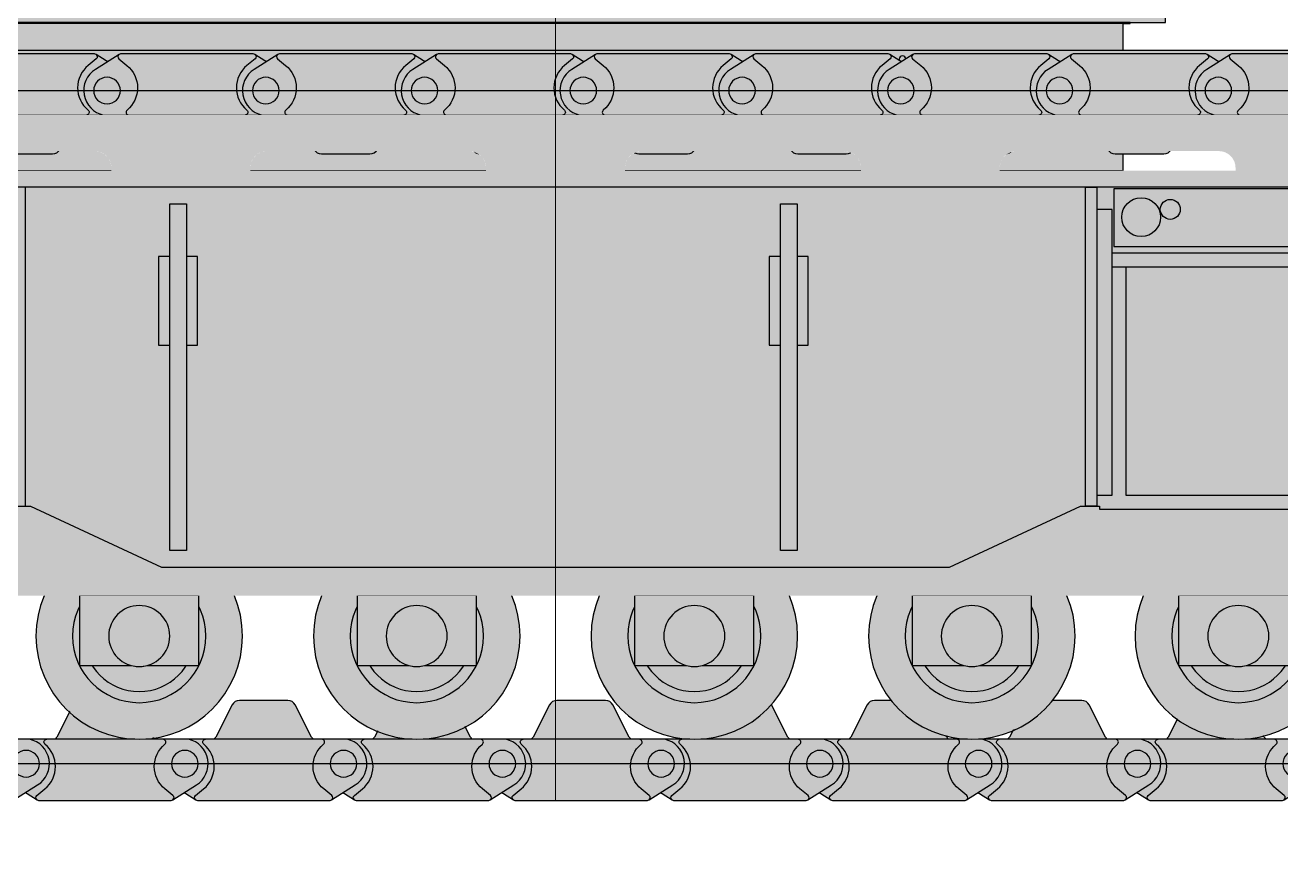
# Model space of a CAD drawing. Extents: x -6800 to 10151, y -13800 to 22163.
# Drawn here: x -956 to 1307, y -78 to 1397 of the extents above; entities that cross this region are included whole.
import ezdxf
from ezdxf.enums import TextEntityAlignment as Align

# ---------------------------------------------------------------- set-up
doc = ezdxf.new("R2010")
doc.units = 0
doc.header["$LTSCALE"] = 46.255
doc.set_wipeout_variables(frame=1)
doc.layers.get('0').update_dxf_attribs({"color": 190, "linetype": 'CONTINUOUS'})
doc.layers.get('Defpoints').update_dxf_attribs({"linetype": 'CONTINUOUS'})
doc.layers.add('Техника. Кран LR 1200', color=250, linetype='CONTINUOUS')
doc.layers.add('Техника. Кран LR 1200 Штриховка', color=7, linetype='CONTINUOUS', true_color=0xffd147)
doc.styles.get("Standard").update_dxf_attribs({"font": 'txt', "width": 0.64})

# ---------------------------------------------------------------- blocks, each defined once
blk = doc.blocks.new('LR 1200-20241213.205616')
at = {"color": 0, "linetype": 'ByBlock', "lineweight": -2, "transparency": 16777216}
blk.add_wipeout([(187.71931967365282, 113.99999999997092), (187.71931967365282, 113.99999999997092), (191.72789531484287, 113.45445679819196), (195.4448907973373, 111.85750951062587), (198.5999352388603, 109.32531863548158), (200.96353356649828, 106.04207344181489), (230.4558908608063, 48.097968966554646), (230.4558908608063, 48.097968966554646), (231.63084142650814, 46.410785592157), (233.2197900002992, 45.10604845367507), (235.1033296654387, 44.281806437921745), (237.13991546088556, 43.99999999997087), (237.13991546088556, 43.99999999997087), (294.4339811319272, 44.00000000008734), (294.4339811319272, 44.00000000008734), (308.58059174993826, 38.326957780731874), (320.0220135929188, 28.25700911099281), (327.4456754468736, 14.94538844788994), (329.9999274919061, -0.08078193882730034), (327.39174341069213, -15.09768494173423), (319.9203366570129, -28.382566616829706), (308.81422553763457, -38.182229663041596), (266.1777823836795, -65.2224970697716), (266.1777823836795, -65.2224970697716), (265.5564776213102, -65.55751026244238), (264.8941869763862, -65.80169164718015), (264.20410999278164, -65.95017465531768), (263.4999999999321, -66.0000000000291), (263.4999999999321, -66.0000000000291), (143.9999999999321, -66.0000000000291), (24.499999999932115, -66.0000000000291), (24.499999999932115, -66.0000000000291), (23.79589000708252, -65.95017465531768), (23.105813023477992, -65.80169164718015), (22.443522378554036, -65.55751026244238), (21.8222176161847, -65.2224970697716), (21.8222176161847, -65.2224970697716), (-20.81422553777037, -38.182229663041596), (-20.81422553777037, -38.182229663041596), (-32.19393398169717, -28.04259279915783), (-39.5361595598153, -14.685881992966102), (-41.998594902222976, 0.35560770003544917), (-39.29874699440447, 15.356301726475039), (-31.746345054860967, 28.595305652140752), (-20.207808093258507, 38.553827871122024), (-6.433981132062997, 44.00000000008734), (50.8600845389786, 43.99999999997087), (50.8600845389786, 43.99999999997087), (52.89667033442552, 44.28180643792186), (54.780209999565, 45.10604845367507), (56.369158573356046, 46.410785592157), (57.54410913905791, 48.097968966554646), (87.0364664333659, 106.04207344181489), (87.0364664333659, 106.04207344181489), (89.4000647610039, 109.32531863548158), (92.55510920252689, 111.85750951062587), (96.27210468502138, 113.45445679819196), (100.28068032621135, 113.99999999997092), (143.9999999999321, 113.99999999997092)], dxfattribs=at)
at = {"layer": 'Техника. Кран LR 1200 Штриховка', "true_color": 0xd6d6d6, "transparency": 16777216}
h = blk.add_hatch(color=254, dxfattribs=at)
h.dxf.hatch_style = 1
edge = h.paths.add_edge_path()
edge.add_line((144, 114), (187.7193196734879, 114))
edge.add_arc((187.7193196740554, 99.00000000057173), 14.99999999942827, 27.999999998928388, 90.00000000216761, ccw=False)
edge.add_line((200.9635335665662, 106.042073441844), (230.4558908606414, 48.09796896661283))
edge.add_arc((237.1399154605338, 51.50000000055318), 7.500000000524062, 206.9751579117626, 270.0000000032059)
edge.add_line((237.1399154609535, 44.0000000000291), (294.4339811322279, 44.00000000011642))
edge.add_arc((285.0000000002369, 4.492539673606188e-11), 45.00000000005615, -58.04824358828978, 77.89850796827722, ccw=False)
edge.add_line((308.8142255379353, -38.18222966304165), (266.1777823837474, -65.22249706971343))
edge.add_arc((263.4999999998772, -61.00000000076326), 4.999999999265854, 270.00000000140767, 302.38165817514925, ccw=False)
edge.add_line((263.5, -66.0000000000291), (143.9999999997672, -65.9999999999709))
edge.add_line((143.9999999997672, -65.9999999999709), (24.50000000023283, -66))
edge.add_arc((24.50000000018912, -61.00000000034776), 4.999999999652239, 237.61834182675932, 270.00000000050085, ccw=False)
edge.add_line((21.8222176162526, -65.22249706971343), (-20.81422553770244, -38.18222966301255))
edge.add_arc((2.999999999990042, 5.947731196442874e-11), 45.00000000004069, 102.10149203171932, 238.0482435882863, ccw=False)
edge.add_line((-6.433981131995097, 44.00000000011642), (50.86008453904651, 43.9999999999709))
edge.add_arc((50.86008453920958, 51.50000000012976), 7.500000000158863, 269.9999999987542, 333.0248420901975)
edge.add_line((57.54410913889296, 48.09796896658372), (87.03646643343382, 106.0420734418731))
edge.add_arc((100.2806803257798, 99.00000000076548), 14.99999999920541, 89.99999999809211, 152.0000000013313, ccw=False)
edge.add_line((100.2806803262793, 113.9999999999709), (144, 114))
at = {"color": 0, "linetype": 'ByBlock', "lineweight": -2, "transparency": 16777216}
blk.add_lwpolyline([(144, 114), (187.7193196734879, 114, -0.2773245440750591), (200.9635335665662, 106.042073441844), (230.4558908606414, 48.09796896661283, 0.2821461876655906), (237.1399154609535, 44.0000000000291), (294.4339811322279, 44.00000000011642, -0.6741705237546909), (308.8142255379353, -38.18222966304165), (266.1777823837474, -65.22249706971343, -0.1422394242606542), (263.5, -66.0000000000291), (143.9999999997672, -65.9999999999709), (24.50000000023283, -66, -0.1422394242606542), (21.8222176162526, -65.22249706971343), (-20.81422553770244, -38.18222966301255, -0.6741705237546909), (-6.433981131995097, 44.00000000011642), (50.86008453904651, 43.9999999999709, 0.2821461876655906), (57.54410913889296, 48.09796896658372), (87.03646643343382, 106.0420734418731, -0.2773245440750591), (100.2806803262793, 113.9999999999709)], format="xyb", close=True, dxfattribs=at)
for points in [[(21.8222176162526, -65.22249706971343, -0.5120188091919178), (21.34221148723736, -57.12335561178043), (35.83610430057161, -45.31710163591197, 0.4735648604790803), (36.051906876266, 35.14035087719094, -0.7036432333076711), (39.23044563666917, 43.9999999999709)], [(266.1777823837474, -65.22249706971343, 0.5120188091919178), (266.6577885127626, -57.12335561180953), (252.1638956996612, -45.31710163585376, -0.4735648604790803), (251.948093123734, 35.14035087722004, 0.7036432333076711), (248.7695543635637, 43.9999999999709)]]:
    blk.add_lwpolyline(points, format="xyb", dxfattribs=at)
blk.add_lwpolyline([(50.86008453904651, 43.9999999999709), (237.1399154609535, 44.0000000000291)], dxfattribs=at)
for centre in [(0, 0), (286, 2.91038304567337e-11)]:
    blk.add_circle(centre, 24, dxfattribs=at)
blk = doc.blocks.new('LR 1200-20250101.12302')
at = {"color": 0, "linetype": 'ByBlock', "lineweight": -2, "transparency": 16777216, "rotation": 179.9999999999985}
blk.add_blockref('LR 1200-20241213.205616', (-2646.008275351143, 666.5), dxfattribs=at)
at = {"color": 0, "linetype": 'ByBlock', "lineweight": -2, "transparency": 16777216}
blk.add_blockref('LR 1200-20241213.205616', (-5360.22090475417, -546.5), dxfattribs=at)
at = {"color": 0, "linetype": 'ByBlock', "lineweight": -2, "transparency": 16777216, "rotation": 179.9999999999985}
blk.add_blockref('LR 1200-20241213.205616', (-2932.008275351143, 666.5), dxfattribs=at)
at = {"color": 0, "linetype": 'ByBlock', "lineweight": -2, "transparency": 16777216}
blk.add_blockref('LR 1200-20241213.205616', (-5074.22090475417, -546.5), dxfattribs=at)
at = {"color": 0, "linetype": 'ByBlock', "lineweight": -2, "transparency": 16777216, "rotation": 179.9999999999985}
blk.add_blockref('LR 1200-20241213.205616', (-3218.008275351143, 666.5), dxfattribs=at)
at = {"color": 0, "linetype": 'ByBlock', "lineweight": -2, "transparency": 16777216}
blk.add_blockref('LR 1200-20241213.205616', (-4788.22090475417, -546.5), dxfattribs=at)
at = {"color": 0, "linetype": 'ByBlock', "lineweight": -2, "transparency": 16777216, "rotation": 179.9999999999985}
blk.add_blockref('LR 1200-20241213.205616', (-3504.008275351143, 666.5), dxfattribs=at)
at = {"color": 0, "linetype": 'ByBlock', "lineweight": -2, "transparency": 16777216}
blk.add_blockref('LR 1200-20241213.205616', (-4502.22090475417, -546.5), dxfattribs=at)
at = {"color": 0, "linetype": 'ByBlock', "lineweight": -2, "transparency": 16777216, "rotation": 179.9999999999985}
blk.add_blockref('LR 1200-20241213.205616', (-3790.008275351144, 666.5), dxfattribs=at)
at = {"color": 0, "linetype": 'ByBlock', "lineweight": -2, "transparency": 16777216}
blk.add_blockref('LR 1200-20241213.205616', (-4216.22090475417, -546.5), dxfattribs=at)
at = {"color": 0, "linetype": 'ByBlock', "lineweight": -2, "transparency": 16777216, "rotation": 179.9999999999985}
blk.add_blockref('LR 1200-20241213.205616', (-4076.008275351143, 666.5), dxfattribs=at)
at = {"color": 0, "linetype": 'ByBlock', "lineweight": -2, "transparency": 16777216}
blk.add_blockref('LR 1200-20241213.205616', (-3930.22090475417, -546.5), dxfattribs=at)
at = {"color": 0, "linetype": 'ByBlock', "lineweight": -2, "transparency": 16777216, "rotation": 179.9999999999985}
blk.add_blockref('LR 1200-20241213.205616', (-4362.008275351143, 666.5), dxfattribs=at)
at = {"color": 0, "linetype": 'ByBlock', "lineweight": -2, "transparency": 16777216}
blk.add_blockref('LR 1200-20241213.205616', (-3644.22090475417, -546.5), dxfattribs=at)
at = {"color": 0, "linetype": 'ByBlock', "lineweight": -2, "transparency": 16777216, "rotation": 179.9999999999985}
blk.add_blockref('LR 1200-20241213.205616', (-4648.008275351143, 666.5), dxfattribs=at)
at = {"color": 0, "linetype": 'ByBlock', "lineweight": -2, "transparency": 16777216}
blk.add_blockref('LR 1200-20241213.205616', (-3358.22090475417, -546.5), dxfattribs=at)
at = {"color": 0, "linetype": 'ByBlock', "lineweight": -2, "transparency": 16777216, "rotation": 179.9999999999985}
blk.add_blockref('LR 1200-20241213.205616', (-4934.008275351143, 666.5), dxfattribs=at)
at = {"color": 0, "linetype": 'ByBlock', "lineweight": -2, "transparency": 16777216}
blk.add_blockref('LR 1200-20241213.205616', (-3072.22090475417, -546.5), dxfattribs=at)
blk.add_blockref('LR 1200-20241213.205616', (-2786.22090475417, -546.5), dxfattribs=at)
at = {"layer": 'Defpoints', "color": 250, "linetype": 'ByBlock', "lineweight": -2, "transparency": 16777216}
blk.add_lwpolyline([(-6790.22090475417, -546.5), (-689.9122290947175, -546.5), (2.16930194397537, -543.7388698070104, 0.9246196652856965), (82.65129163746087, 537.4248118579835), (-756.6363628946729, 666.5), (-6434.694028586482, 666.5), (-7630.829593431001, 406.1903396847065, 0.8944631984989796), (-7534.799005595329, -538.9229958387209), (-6790.22090475417, -546.5)], format="xyb", dxfattribs=at)
blk = doc.blocks.new('LR 1200-20250101.115358')
at = {"color": 0, "linetype": 'ByBlock', "lineweight": -2, "transparency": 16777216}
blk.add_wipeout([(178.0430107526881, 53.820872550695015), (154.85283524604122, 103.03688376626292), (118.41360226661473, 143.43715975382366), (71.84301702943647, 171.56509232389925), (19.12561336217581, 185.01408301402495), (-35.228159120902895, 182.6334493047545), (-86.56784468648037, 164.6268758931463), (-130.50086993664615, 132.53498762884658), (-163.2683681023955, 89.10353515534985), (-182.06678401635008, 38.04847116434132), (-185.2877435570709, -16.26198289044487), (-172.65566456938006, -69.18107755814248), (-145.25133540463503, -116.18110673930687), (-105.41944372405818, -153.2407938014879), (-56.56796731047139, -177.18934808379836), (-2.8765908148231847, -185.9777546516897), (51.06090398386228, -178.854086015251), (100.62967766472389, -156.42783631148825), (141.58867432258913, -120.61777358072806), (170.43348217264816, -74.48777184548885), (184.69616760303327, -21.984669038951097), (185.99999999999994, -1.1368683772161603e-13)], dxfattribs=at)
at = {"layer": 'Техника. Кран LR 1200 Штриховка', "true_color": 0xadadad, "transparency": 16777216}
h = blk.add_hatch(color=253, dxfattribs=at)
h.dxf.hatch_style = 1
edge = h.paths.add_edge_path()
edge.add_arc((0, 0), 186, 0, 360)
at = {"color": 0, "linetype": 'ByBlock', "lineweight": -2, "transparency": 16777216}
for radius in [186, 120, 99.99999999999983]:
    blk.add_circle((0, 0), radius, dxfattribs=at)
blk.add_wipeout([(107.5, 73), (107.5, -53), (84.79976415059991, -53), (14.696938456620044, -53.00000000002187), (14.696938456620018, -53.00000000002187), (7.416198487063418, -54.4977063737592), (1.6945188675410704e-11, -55), (-7.416198487029842, -54.49770637376383), (-14.696938456587374, -53.000000000030994), (-14.696938456587304, -53.00000000003104), (-84.79976415058218, -53.00000000005288), (-107.5, -53), (-107.5, 73)], dxfattribs=at)
at = {"layer": 'Техника. Кран LR 1200 Штриховка', "true_color": 0xadadad, "transparency": 16777216}
h = blk.add_hatch(color=253, dxfattribs=at)
h.dxf.hatch_style = 1
edge = h.paths.add_edge_path()
edge.add_line((-107.5, 73), (107.5, 73))
edge.add_line((107.5, 73), (107.5, -53))
edge.add_line((107.5, -52.99999999999999), (84.79976415059991, -52.99999999999999))
edge.add_line((84.79976415059991, -52.99999999999999), (14.69693845662005, -53.00000000002185))
edge.add_arc((-1.562812807812256e-13, -2.984279490192421e-13), 54.99999999999969, 254.5012672435241, 285.4987327565116, ccw=False)
edge.add_line((-14.6969384565873, -53.00000000003102), (-84.79976415058218, -53.00000000005287))
edge.add_line((-84.79976415058218, -53.00000000005287), (-107.5, -52.99999999999999))
edge.add_line((-107.5, -52.99999999999999), (-107.5, 73))
at = {"color": 0, "linetype": 'ByBlock', "lineweight": -2, "transparency": 16777216}
blk.add_lwpolyline([(-107.5, 73), (107.5, 73), (107.5, -52.99999999999999), (84.79976415059991, -52.99999999999999), (14.69693845662005, -53.00000000002185, -0.1360827634870385), (-14.6969384565873, -53.00000000003102), (-84.79976415058218, -53.00000000005287), (-107.5, -52.99999999999999), (-107.5, 73)], format="xyb", dxfattribs=at)
blk.add_circle((0, 0), 54.99999999999994, dxfattribs=at)
blk = doc.blocks.new('LR 1200-20250101.115051')
at = {"color": 0, "linetype": 'ByBlock', "lineweight": -2, "transparency": 16777216}
blk.add_wipeout([(7150, -215.55284695741284), (7150, -231), (690.0000000000005, -231), (681.0000000000005, -240), (-69.99999999999955, -240), (-69.99999999999955, -180), (-80, -180), (-80, -130), (-69.99999999999955, -130), (-69.99999999999955, 80), (-74.99999999999909, 80), (-74.99999999999909, 181.5), (-70.93444077790127, 181.5), (-75.51122492239938, 205.9894286118997), (1673.1180253364, 532.7875239847999), (1673.1180253364, 532.7875239847999), (1679.043801836884, 533.7539317750206), (1685.0078800461442, 534.4456992681198), (1690.9975382073471, 534.86135088019), (1696.9999999999995, 535), (1789.9999999999995, 535), (1789.9999999999995, 585), (1876.6025403784006, 635), (6003.397459621599, 635), (6090, 585), (6090, 535), (5840, 535), (5840, 539.9999999999991), (5840, 539.9999999999991), (5838.594330816667, 549.0754749268026), (5834.5090503235315, 557.300475491691), (5828.126995380226, 563.9042263728661), (5820.046236517426, 568.2678816297912), (5811.024031982559, 569.9825175477099), (5810, 569.9999999999991), (5444.999999999999, 569.9999999999991), (5444.999999999999, 569.9999999999991), (5435.924525073198, 568.5943308166661), (5427.699524508309, 564.5090503235315), (5421.095773627132, 558.1269953802257), (5416.732118370207, 550.0462365174271), (5415.01748245229, 541.0240319825589), (5415, 539.9999999999991), (5415, 535), (5165, 535), (5165, 539.9999999999991), (5165, 539.9999999999991), (5163.594330816667, 549.0754749268026), (5159.5090503235315, 557.300475491691), (5153.126995380225, 563.9042263728661), (5145.046236517425, 568.2678816297912), (5136.024031982559, 569.9825175477099), (5135, 569.9999999999991), (4770, 569.9999999999991), (4770, 569.9999999999991), (4760.9245250731965, 568.5943308166661), (4752.699524508309, 564.5090503235315), (4746.095773627133, 558.1269953802257), (4741.732118370208, 550.0462365174271), (4740.017482452289, 541.0240319825589), (4740, 539.9999999999991), (4740, 535), (4490, 535), (4490, 539.9999999999991), (4490, 539.9999999999991), (4488.594330816667, 549.0754749268026), (4484.5090503235315, 557.300475491691), (4478.126995380226, 563.9042263728661), (4470.046236517427, 568.2678816297912), (4461.024031982559, 569.9825175477099), (4460, 569.9999999999991), (4094.9999999999995, 569.9999999999991), (4094.9999999999995, 569.9999999999991), (4085.9245250731965, 568.5943308166661), (4077.6995245083085, 564.5090503235315), (4071.0957736271325, 558.1269953802257), (4066.7321183702084, 550.0462365174271), (4065.01748245229, 541.0240319825589), (4064.9999999999995, 539.9999999999991), (4064.9999999999995, 535), (3814.9999999999995, 535), (3814.9999999999995, 539.9999999999991), (3814.9999999999995, 539.9999999999991), (3813.594330816666, 549.0754749268026), (3809.509050323531, 557.300475491691), (3803.1269953802257, 563.9042263728661), (3795.046236517426, 568.2678816297912), (3786.0240319825584, 569.9825175477099), (3785, 569.9999999999991), (3420, 569.9999999999991), (3420, 569.9999999999991), (3410.9245250731965, 568.5943308166661), (3402.699524508309, 564.5090503235315), (3396.0957736271325, 558.1269953802257), (3391.732118370208, 550.0462365174271), (3390.01748245229, 541.0240319825589), (3390, 539.9999999999991), (3390, 535), (3139.9999999999995, 535), (3139.9999999999995, 539.9999999999991), (3139.9999999999995, 539.9999999999991), (3138.594330816666, 549.0754749268026), (3134.509050323531, 557.300475491691), (3128.1269953802257, 563.9042263728661), (3120.046236517426, 568.2678816297912), (3111.024031982558, 569.9825175477099), (3110.0000000000005, 569.9999999999991), (2745, 569.9999999999991), (2745, 569.9999999999991), (2735.9245250731965, 568.5943308166661), (2727.699524508309, 564.5090503235315), (2721.095773627132, 558.1269953802257), (2716.732118370208, 550.0462365174262), (2715.01748245229, 541.024031982558), (2714.9999999999995, 539.9999999999991), (2714.9999999999995, 535), (2464.9999999999995, 535), (2464.9999999999995, 539.9999999999991), (2464.9999999999995, 539.9999999999991), (2463.594330816667, 549.0754749268026), (2459.5090503235306, 557.300475491691), (2453.1269953802257, 563.9042263728661), (2445.046236517426, 568.2678816297912), (2436.024031982558, 569.9825175477099), (2435, 569.9999999999991), (2069.9999999999995, 569.9999999999991), (2069.9999999999995, 569.9999999999991), (2060.9245250731965, 568.5943308166661), (2052.699524508309, 564.5090503235315), (2046.0957736271332, 558.1269953802257), (2041.7321183702077, 550.0462365174271), (2040.0174824522908, 541.0240319825589), (2039.9999999999995, 539.9999999999991), (2039.9999999999995, 535), (6134.447781880399, 535), (6134.447781880399, 535), (6137.825989489624, 534.9560991771805), (6141.20191546664, 534.8244263592151), (6144.57327972024, 534.6050704775662), (6147.9378052402, 534.2981796845997), (7717.3569877655755, 370.5564975880825), (7717.3569877655755, 370.5564975880825), (7748.906494156633, 365.84387650418284), (7779.914967517378, 358.3569057659006), (7810.138938657955, 348.1543708116178), (7839.3410980635745, 335.3163788717293), (7867.292159177311, 319.9437299908104), (7893.772658689066, 302.15712557603456), (7918.574679695354, 282.09622068608587), (7941.503484200182, 259.9185275017353), (7962.379042139119, 235.79817858763545), (7981.037444921118, 209.92455965590216), (7997.332192389385, 182.5008225665615), (8011.135343096475, 153.7422902403605), (8022.338518861977, 123.87476600805803), (8030.853755725346, 93.13276067072638), (8036.6141946124, 61.7576511915795), (8039.574606292646, 29.995785476807214), (8039.7117465055535, -1.9034518739808846), (8037.024538467493, -33.68959766047101), (8031.534081326309, -65.1130766432425), (8023.28348449718, -95.92716113334245), (8012.337529180471, -125.88990822376218), (7998.782159719268, -154.766059452244), (7982.7238087902915, -182.32888797984015), (7964.288561726591, -208.36197878174426), (7943.621166533499, -232.6609278728556), (7920.883897370899, -255.03494722627875), (7896.255280425429, -275.30836278343395), (7869.928692176642, -293.32199379382837), (7842.110841063159, -308.93440265434674), (7813.020144470296, -322.0230054346989), (7782.885013782556, -332.4850343695002), (7751.942060966261, -340.2383447598072), (7720.4342407636905, -345.2220599485386), (7688.608943085644, -347.39704930564494), (7656.716050580397, -346.7462354700283), (7625.005976630448, -343.2747284358329), (7593.727699182072, -337.0097854303117), (7584.869253106333, -334.70331362965817)], dxfattribs=at)
at = {"layer": 'Техника. Кран LR 1200 Штриховка', "true_color": 0xadadad, "transparency": 16777216}
h = blk.add_hatch(color=253, dxfattribs=at)
h.dxf.hatch_style = 1
edge = h.paths.add_edge_path()
edge.add_line((681, -240), (-70, -240))
edge.add_line((-70, -240), (-70, -180))
edge.add_line((-70, -180), (-80, -180))
edge.add_line((-80, -180), (-80, -130))
edge.add_line((-80, -130), (-70, -130))
edge.add_line((-70, -130), (-70, 80))
edge.add_line((-70, 80), (-75, 80))
edge.add_line((-75, 80), (-75, 181.5))
edge.add_line((-75, 181.5), (-70.93444077790173, 181.5))
edge.add_line((-70.93444077790173, 181.5), (-75.51122492239938, 205.9894286118999))
edge.add_line((-75.51122492239938, 205.9894286118999), (1673.1180253364, 532.7875239847999))
edge.add_arc((1696.999999999972, 405.0000000006032), 129.9999999993968, 89.99999999998789, 100.5857860082084, ccw=False)
edge.add_line((1697, 535), (1790, 535))
edge.add_line((1790, 535), (1790, 585))
edge.add_line((1790, 585), (1876.602540378401, 635))
edge.add_line((1876.602540378401, 635), (6003.397459621599, 635))
edge.add_line((6003.397459621599, 635), (6090, 585))
edge.add_line((6090, 585), (6090, 535))
edge.add_line((6090, 535), (5840, 535))
edge.add_line((5840, 535), (5840, 540))
edge.add_arc((5810, 539.9999999999999), 30, 2.171258662545761e-13, 90)
edge.add_line((5810, 570), (5445, 570))
edge.add_arc((5445, 539.9999999999998), 30.00000000000023, 90, 179.9999999999996)
edge.add_line((5415, 540), (5415, 535))
edge.add_line((5415, 535), (5165, 535))
edge.add_line((5165, 535), (5165, 540))
edge.add_arc((5135, 539.9999999999998), 30, 4.342517325091521e-13, 90)
edge.add_line((5135, 570), (4770, 570))
edge.add_arc((4770, 539.9999999999998), 30.00000000000023, 90, 179.9999999999996)
edge.add_line((4740, 540), (4740, 535))
edge.add_line((4740, 535), (4490, 535))
edge.add_line((4490, 535), (4490, 540))
edge.add_arc((4460, 540), 30, 0, 90)
edge.add_line((4460, 570), (4095, 570))
edge.add_arc((4095, 539.9999999999999), 30.00000000000011, 90, 179.9999999999998)
edge.add_line((4065, 540), (4065, 535))
edge.add_line((4065, 535), (3815, 535))
edge.add_line((3815, 535), (3815, 540))
edge.add_arc((3785, 539.9999999999999), 30, 2.171258662545761e-13, 90)
edge.add_line((3785, 570), (3420, 570))
edge.add_arc((3420, 539.9999999999999), 30.00000000000011, 90, 179.9999999999998)
edge.add_line((3390, 540), (3390, 535))
edge.add_line((3390, 535), (3140, 535))
edge.add_line((3140, 535), (3140, 540))
edge.add_arc((3110, 540), 30, 0, 90)
edge.add_line((3110, 570), (2745, 570))
edge.add_arc((2745, 539.9999999999998), 30.00000000000023, 90.00000000000087, 179.9999999999996)
edge.add_line((2715, 540), (2715, 535))
edge.add_line((2715, 535), (2465, 535))
edge.add_line((2465, 535), (2465, 540))
edge.add_arc((2435, 539.9999999999998), 30.00000000000045, 4.342517325091455e-13, 89.99999999999913)
edge.add_line((2435, 570), (2070, 570))
edge.add_arc((2070, 539.9999999999998), 30.00000000000023, 90, 179.9999999999996)
edge.add_line((2040, 540), (2040, 535))
edge.add_line((2040, 535), (6134.4477818804, 535))
edge.add_arc((6134.447781880437, 405.0000000014064), 129.9999999985936, 84.04372833060461, 90.00000000001643, ccw=False)
edge.add_line((6147.9378052402, 534.2981796845999), (7717.356987765575, 370.5564975880823))
edge.add_arc((7680.000000000001, 12.49999999999993), 359.9999999999468, -105.3225157003813, 84.043728330656, ccw=False)
edge.add_line((7584.869253106334, -334.7033136296586), (7150, -215.5528469574135))
edge.add_line((7150, -215.5528469574135), (7150, -231))
edge.add_line((7150, -231), (690, -231))
edge.add_line((690, -231), (681, -240))
at = {"color": 0, "linetype": 'ByBlock', "lineweight": -2, "transparency": 16777216}
blk.add_lwpolyline([(4920, -70), (4885.895761256, -70), (4650, -180), (3230, -180), (2994.1042387439, -70), (2960, -70), (2960, -75), (2450, -75), (2445, -70), (2415.895761256, -70), (2180, -180), (1050, -180), (1050, 385.8147342487999), (1678.6292502588, 503.2980953729, -0.04622208033558235), (1697, 505), (6134.4477818804, 505, -0.02599499085413054)], format="xyb", dxfattribs=at)
for points in [[(2965, 505), (2965, -70), (2985, -70), (2985, 505)], [(4895, -70), (4895, 505), (4915, 505), (4915, -70)], [(3505, 475), (3505, -150), (3535, -150), (3535, 475)], [(4605, 475), (4605, -150), (4635, -150), (4635, 475)], [(3485, 379.9999965014999), (3505, 380), (3505.000027987999, 220.000006996905), (3485.000027987999, 220.0000034984049)], [(3555, 379.9999965014999), (3555, 220.0000034984), (3535, 220.0000034984), (3535, 379.9999965014999)], [(4585, 379.9999965014999), (4605, 380), (4605.000027987999, 220.000006996905), (4585.000027987999, 220.0000034984049)], [(4655, 379.9999965014999), (4655, 220.0000034984), (4635, 220.0000034984), (4635, 379.9999965014999)]]:
    blk.add_lwpolyline(points, close=True, dxfattribs=at)
blk = doc.blocks.new('LR 1200-20250101.131317')
at = {"color": 0, "linetype": 'ByBlock', "lineweight": -2, "transparency": 16777216}
blk.add_wipeout([(2000, 32), (2000, 0), (-2000, 0), (-2000, 32)], dxfattribs=at)
at = {"layer": 'Техника. Кран LR 1200 Штриховка', "true_color": 0xd6d6d6, "transparency": 16777216}
h = blk.add_hatch(color=254, dxfattribs=at)
h.dxf.hatch_style = 1
h.paths.add_polyline_path([(-2000, 32), (2000, 32), (2000, 0), (-2000, 0)])
at = {"color": 0, "linetype": 'ByBlock', "lineweight": -2, "transparency": 16777216}
blk.add_lwpolyline([(-2000, 32), (2000, 32), (2000, 0), (-2000, 0)], close=True, dxfattribs=at)
for centre in [(-1061, 16), (-621, 16), (-181, 16), (179, 16), (619, 16.00000000000182)]:
    blk.add_circle(centre, 5.999999999999521, dxfattribs=at)
blk = doc.blocks.new('LR 1200-20250101.1257')
at = {"color": 0, "linetype": 'ByBlock', "lineweight": -2, "transparency": 16777216}
blk.add_wipeout([(-2372.5, 0), (-2372.5, 30), (-802.5, 30), (-802.5, 575.0000000000002), (-2372.5, 575.0000000000002), (-2372.5, 619.9999999999998), (-1969.5, 619.9999999999998), (-1969.5, 625), (-1269.5, 625), (-1269.5, 619.9999999999998), (245, 619.9999999999998), (245, 575.0000000000002), (-31.42507737589949, 575.0000000000002), (-31.42507737589949, 564.9999999999998), (-31.42507737589949, 565.0000000000002), (-74.22824994905329, 533.3605228487997), (-107.16999662423393, 491.5513202408001), (-127.91707975817644, 442.53370465046555), (-135, 389.7795546944999), (-135, 82.00000000000023), (-135, 82.00000000000023), (-132.73765971862645, 67.91126543031783), (-126.17811369889228, 55.239131381995094), (-115.98091417137425, 45.25776137985304), (-103.17137381377518, 38.97076677585392), (-100, 38), (-100, 30), (0, 30), (0, 0)], dxfattribs=at)
at = {"layer": 'Техника. Кран LR 1200 Штриховка', "true_color": 0xadadad, "transparency": 16777216}
h = blk.add_hatch(color=253, dxfattribs=at)
h.dxf.hatch_style = 1
edge = h.paths.add_edge_path()
edge.add_line((0, 0), (-2372.5, 0))
edge.add_line((-2372.5, 0), (-2372.5, 30))
edge.add_line((-2372.5, 30), (-802.5, 30))
edge.add_line((-802.5, 30), (-802.5, 575))
edge.add_line((-802.5, 575), (-2372.5, 575))
edge.add_line((-2372.5, 575), (-2372.5, 620))
edge.add_line((-2372.5, 620), (-1969.5, 620))
edge.add_line((-1969.5, 620), (-1969.5, 625))
edge.add_line((-1969.5, 625), (-1269.5, 625))
edge.add_line((-1269.5, 625), (-1269.5, 620))
edge.add_line((-1269.5, 620), (245, 620))
edge.add_line((245, 620), (245, 575))
edge.add_line((245, 575), (-31.42507737589949, 575))
edge.add_line((-31.42507737589949, 575), (-31.42507737589949, 565))
edge.add_arc((65.00000000005642, 389.7795546944835), 200.0000000000564, 118.8243066249745, 179.9999999999953)
edge.add_line((-135, 389.7795546944999), (-135, 82))
edge.add_arc((-90, 81.99999999999818), 45, 179.9999999999977, 252.9804975984992)
edge.add_line((-103.1713738137751, 38.97076677585392), (-100, 38))
edge.add_line((-100, 38), (-100, 30))
edge.add_line((-100, 30), (0, 30))
edge.add_line((0, 30), (0, 0))
at = {"color": 0, "linetype": 'ByBlock', "lineweight": -2, "transparency": 16777216}
blk.add_lwpolyline([(0, 0), (-2372.5, 0), (-2372.5, 30), (-802.5, 30), (-802.5, 575), (-2372.5, 575), (-2372.5, 620), (-1969.5, 620), (-1969.5, 625), (-1269.5, 625), (-1269.5, 620), (245, 620), (245, 575), (-31.42507737589949, 575), (-31.42507737589949, 565, 0.2734550513727316), (-135, 389.7795546944999), (-135, 82, 0.3296562016366495), (-103.1713738137751, 38.97076677585392), (-100, 38), (-100, 30), (0, 30)], format="xyb", close=True, dxfattribs=at)
blk = doc.blocks.new('LR 1200-20250101.131709')
at = {"color": 0, "linetype": 'ByBlock', "lineweight": -2, "transparency": 16777216}
blk.add_wipeout([(1035, -48), (1022.5000000000002, -48), (1022.5000000000002, -313), (-1022.5000000000002, -313), (-1022.5000000000002, -48), (-1035, -48), (-1035, -45.99999999999977), (1035, -45.99999999999977)], dxfattribs=at)
blk.add_wipeout([(1099, 2.2737367544323206e-13), (1099, -46), (-1099, -46), (-1099, 2.2737367544323206e-13)], dxfattribs=at)
at = {"layer": 'Техника. Кран LR 1200 Штриховка', "transparency": 16777216}
h = blk.add_hatch(color=256, dxfattribs=at)
h.dxf.hatch_style = 1
h.paths.add_polyline_path([(-1099, 0), (1099, 0), (1099, -46), (-1099, -46)])
h = blk.add_hatch(color=256, dxfattribs=at)
h.dxf.hatch_style = 1
h.paths.add_polyline_path([(1035, -46), (1035, -48), (1022.5, -48), (1022.5, -313), (-1022.5, -313), (-1022.5, -48), (-1035, -48), (-1035, -46)])
at = {"color": 0, "linetype": 'ByBlock', "lineweight": -2, "transparency": 16777216}
for points in [[(-1099, 0), (1099, 0), (1099, -46), (-1099, -46)], [(1035, -46), (1035, -48), (1022.5, -48), (1022.5, -313), (-1022.5, -313), (-1022.5, -48), (-1035, -48), (-1035, -46)]]:
    blk.add_lwpolyline(points, close=True, dxfattribs=at)
blk.add_lwpolyline([(-1022.5, -48), (1022.5, -48)], dxfattribs=at)
blk = doc.blocks.new('LR 1200-20250101.155643')
at = {"layer": 'Техника. Кран LR 1200 Штриховка', "true_color": 0xadadad, "transparency": 16777216}
h = blk.add_hatch(color=253, dxfattribs=at)
h.dxf.hatch_style = 1
h.paths.add_polyline_path([(-207.5, 410.9793994002002), (-207.5, 0), (207.5, 0), (207.5, 410.9793994002002)])
h.paths.add_polyline_path([(-260, 0), (-232.5, 0), (-232.5, 515), (-260, 515)])
h.paths.add_polyline_path([(-232.5, 436.8613039105003), (232.5, 436.8613039105003), (232.5, 410.9793994002002), (-232.5, 410.9793994002002)])
h.paths.add_polyline_path([(260, 0), (232.5, 0), (232.5, 515), (260, 515), (260, 434), (245, 434), (245, 252), (260, 252)])
h.paths.add_polyline_path([(-229.5, 448), (229.5, 448), (229.5, 552), (-229.5, 552)])
at = {"color": 0, "linetype": 'ByBlock', "lineweight": -2, "transparency": 16777216}
for points in [[(-229.5, 448), (229.5, 448), (229.5, 552), (-229.5, 552)], [(-260, 0), (-232.5, 0), (-232.5, 515), (-260, 515)], [(260, 0), (232.5, 0), (232.5, 515), (260, 515), (260, 434), (245, 434), (245, 252), (260, 252)], [(-232.5, 436.8613039105003), (232.5, 436.8613039105003), (232.5, 410.9793994002002), (-232.5, 410.9793994002002)], [(-207.5, 410.9793994002002), (-207.5, 0), (207.5, 0), (207.5, 410.9793994002002)]]:
    blk.add_lwpolyline(points, close=True, dxfattribs=at)
for centre, radius in [((-180, 501), 34.99999999999909), ((-127.5, 515), 18), ((127.5, 515), 18), ((180, 501), 34.99999999999909)]:
    blk.add_circle(centre, radius, dxfattribs=at)
blk = doc.blocks.new('LR 1200-20250101.123302')
at = {"color": 0, "linetype": 'ByBlock', "lineweight": -2, "transparency": 16777216}
for name, p in [('LR 1200-20250101.131709', (0, 1448)), ('LR 1200-20250101.1257', (-1482.5, 520.0000000000009))]:
    blk.add_blockref(name, p, dxfattribs=at)
blk.add_blockref('LR 1200-20250101.131317', (-4, 1319.5), dxfattribs=at)
blk.add_blockref('LR 1200-20250101.12302', (3740, 612.5), dxfattribs=at)
for p in [(-1230, 296), (-750, 296), (-250, 296), (250, 296), (750, 296)]:
    blk.add_blockref('LR 1200-20250101.115358', p, dxfattribs=at)
blk.add_blockref('LR 1200-20250101.115051', (-3940, 600), dxfattribs=at)
at = {"color": 0, "linetype": 'ByBlock', "lineweight": -2, "transparency": 16777216, "xscale": -1}
blk.add_blockref('LR 1200-20250101.155643', (-1235, 550), dxfattribs=at)
blk = doc.blocks.new('*U195')
at = {"color": 0, "linetype": 'ByBlock', "lineweight": -2, "transparency": 16777216, "xscale": -1}
blk.add_blockref('LR 1200-20250101.123302', (0, 0), dxfattribs=at)
at = {"layer": 'Defpoints', "color": 0, "linetype": 'ByBlock', "lineweight": -2, "transparency": 16777216, "width": 0.7}
blk.add_attdef('МАРКА', text='', height=250, dxfattribs=at).set_placement((-2441.085029993543, 2084.399398126404), align=Align.MIDDLE_CENTER)
at = {"color": 0, "linetype": 'ByBlock', "lineweight": 5, "transparency": 16777216}
blk.add_lwpolyline([(0, 0), (0, 4000)], dxfattribs=at)

msp = doc.modelspace()

# ---------------------------------------------------------------- block references
at = {"layer": 'Техника. Кран LR 1200'}
msp.add_blockref('*U195', (0, 0), dxfattribs=at)

doc.saveas('drawing.dxf')
